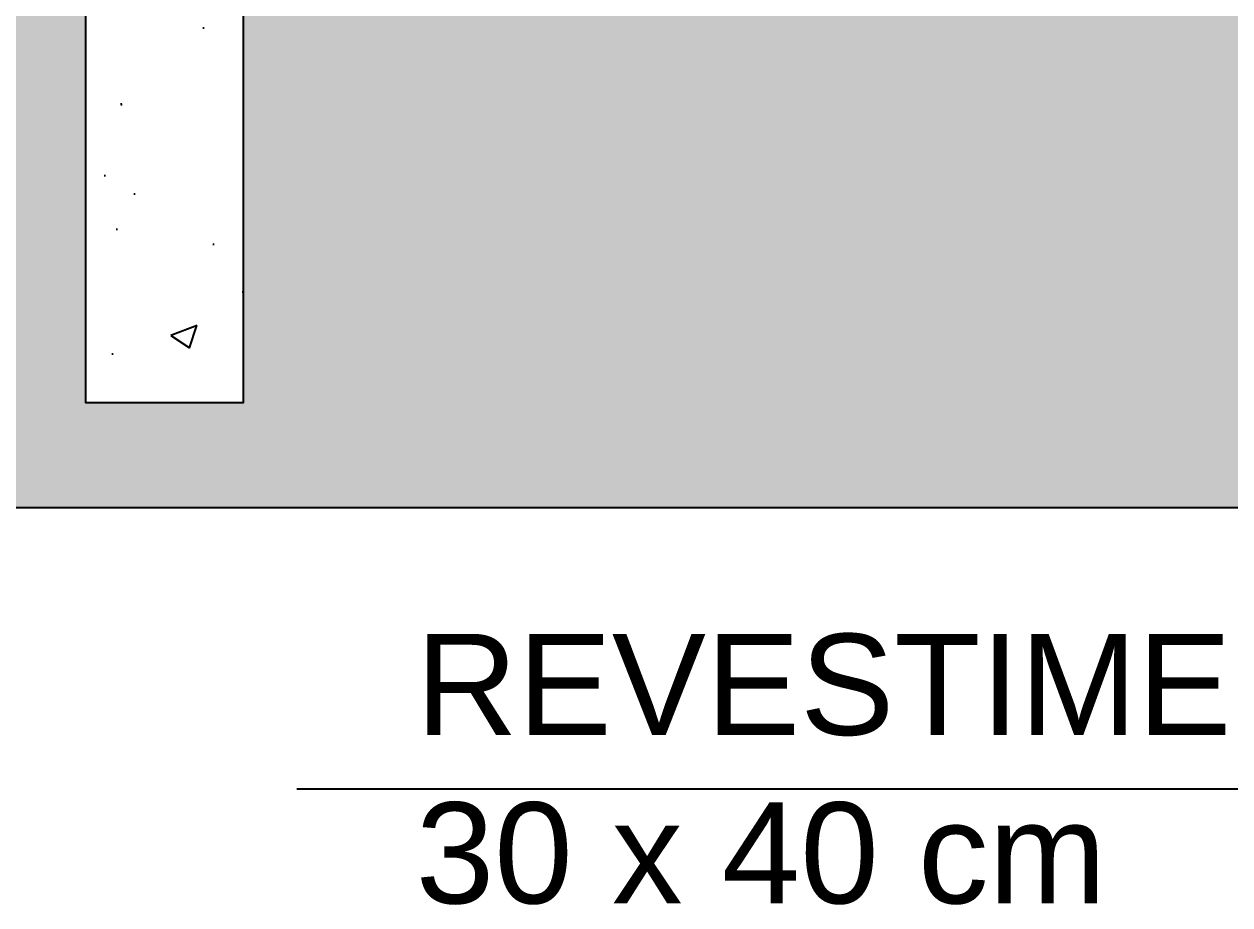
# Model space of a CAD drawing. Extents: x 12 to 194, y 116 to 198.
# Drawn here: x 48.23 to 49.375, y 174.662 to 175.498 of the extents above; entities that cross this region are included whole.
import ezdxf

# ---------------------------------------------------------------- set-up
doc = ezdxf.new("R2010")
doc.units = 0
doc.header["$LTSCALE"] = 0.005
doc.layers.get('0').update_dxf_attribs({"linetype": 'CONTINUOUS'})
for name, color, linetype in [('ARQ-ALV-CORTE', 5, 'CONTINUOUS'), ('ARQ-HTC', 9, 'CONTINUOUS'), ('ARQ-SMB-1_100', 1, 'CONTINUOUS'), ('ARQ-TXT-1_075', 2, 'CONTINUOUS')]:
    doc.layers.add(name, color=color, linetype=linetype)
doc.styles.add('ESC-50-A20', font='arial.ttf', dxfattribs={"height": 0.1})
doc.styles.add('FNDE Texto Cota 0025', font='verdana.ttf', dxfattribs={"height": 0.04})
doc.dimstyles.new('FNDE 1-0025', dxfattribs={"dimscale": 5, "dimtxt": 0.04, "dimasz": 0.01, "dimexe": 0.15, "dimexo": 0.15, "dimgap": 0.005, "dimtad": 1, "dimzin": 1, "dimdsep": 46, "dimtxsty": 'FNDE Texto Cota 0025', "dimblk": 'tic', "dimcen": 0.015, "dimdle": 0.15, "dimse1": 1, "dimse2": 1, "dimclrd": 251, "dimclre": 251, "dimclrt": 256, "dimaunit": 1, "dimadec": 3, "dimazin": 0, "dimtfac": 1, "dimtix": 1, "dimtmove": 2, "dimatfit": 3, "dimfxl": 0.15, "dimtvp": 1, "dimtolj": 1, "dimtzin": 0, "dimarcsym": 0})

# ---------------------------------------------------------------- blocks, each defined once
blk = doc.blocks.new('tic')
at = {"color": 251}
for p, q in [((0, -1), (0, 1)), ((-1, 0), (1, 0))]:
    blk.add_line(p, q, dxfattribs=at)
blk.add_line((-0.6, -0.6), (0.6, 0.6))

msp = doc.modelspace()

# ---------------------------------------------------------------- hatches: boundary and pattern name
at = {"layer": 'ARQ-HTC'}
h = msp.add_hatch(dxfattribs=at)
h.set_pattern_fill('AR-CONC', color=251, scale=0.0014, style=0)
h.set_pattern_definition([(50, (84.715, 34.55552), (0.25505854, -0.02231472), [0.02667, -0.29337]), (355, (84.715, 34.55552), (-0.0493408, 0.2674796), [0.021336, -0.2346968]), (100.45144, (84.73625, 34.55366), (0.20571775, 0.24516485), [0.022666, -0.24932634]), (46.1842, (84.715, 34.62664), (0.37951066, -0.05885926), [0.040005, -0.440055]), (96.63556, (84.74662, 34.62174), (0.3323658, 0.3463966), [0.033999, -0.3739899]), (351.18415, (84.715, 34.62664), (0.3323658, 0.3463966), [0.032004, -0.3520436]), (21, (84.75056, 34.60886), (0.21226015, -0.14317128), [0.02667, -0.29337]), (326, (84.75056, 34.60886), (0.08652284, 0.25786315), [0.021336, -0.234696]), (71.45144, (84.76824, 34.59693), (0.298783, 0.11469188), [0.022666, -0.2493259]), (37.5, (84.715, 34.55552), (0.004324045, 0.118377054), [0, -0.2318512, 0, -0.238252, 0, -0.235585]), (7.5, (84.715, 34.55552), (0.09354753, 0.1402528), [0, -0.1358392, 0, -0.2265172, 0, -0.089789]), (327.5, (84.6357, 34.55552), (0.189826833, -0.00802024), [0, -0.0889, 0, -0.277368, 0, -0.368046]), (317.5, (84.60014, 34.55552), (0.20738085, 0.03559709), [0, -0.11557, 0, -0.1842008, 0, -0.261366])])
h.paths.add_polyline_path([(48.2881, 175.6091), (48.4381, 175.6091), (48.4381, 175.1391), (48.2881, 175.1391)])
h = msp.add_hatch(dxfattribs=at)
h.set_pattern_fill('EARTH', color=252, scale=0.02, angle=45, style=0)
h.set_pattern_definition([(45, (84.715, 34.55552), (1e-17, 0.17960512), [0.127, -0.127]), (45, (84.68132, 34.5892), (1e-17, 0.17960512), [0.127, -0.127]), (45, (84.64764, 34.62287), (1e-17, 0.17960512), [0.127, -0.127]), (135, (84.64764, 34.64532), (-0.17960512, 1e-17), [0.127, -0.127]), (135, (84.68132, 34.679), (-0.17960512, 1e-17), [0.127, -0.127]), (135, (84.715, 34.71267), (-0.17960512, 1e-17), [0.127, -0.127])])
h.paths.add_polyline_path([(53.9282, 175.4891), (53.0381, 175.4891), (53.0381, 175.1391), (52.8881, 175.1391), (52.8881, 175.5191), (48.4381, 175.5191), (48.4381, 175.1391), (48.2881, 175.1391), (48.2881, 175.5391), (46.9381, 175.5391), (46.9381, 175.1391), (46.7381, 175.1391), (46.7381, 175.5391), (42.8879, 175.5391), (42.8879, 175.0391), (53.9282, 175.0391)])

# ---------------------------------------------------------------- linework, layer by layer
at = {"layer": 'ARQ-ALV-CORTE'}
msp.add_lwpolyline([(48.4381, 175.6091), (48.2881, 175.6091), (48.2881, 175.1391), (48.4381, 175.1391)], close=True, dxfattribs=at)
at = {"layer": 'ARQ-HTC', "color": 252}
msp.add_lwpolyline([(53.9282, 175.4891), (53.9282, 175.0391), (42.8879, 175.0391), (42.8879, 175.5391)], dxfattribs=at)

# ---------------------------------------------------------------- texts
at = {"layer": 'ARQ-TXT-1_075', "insert": (48.6018, 174.9193, -2), "char_height": 0.096, "width": 1.998745, "attachment_point": 1, "style": 'ESC-50-A20'}
msp.add_mtext('REVESTIMENTO CERÂMICO \\P30 x 40 cm', dxfattribs=at)

# ---------------------------------------------------------------- leaders
at = {"layer": 'ARQ-SMB-1_100'}
msp.add_leader([(50.51, 175.8963), (50.51, 174.7719), (48.4889, 174.7719)], dimstyle='FNDE 1-0025', override={"dimtad": 0, "dimfxl": 0.025, "dimarcsym": 1}, dxfattribs=at)

doc.saveas('drawing.dxf')
